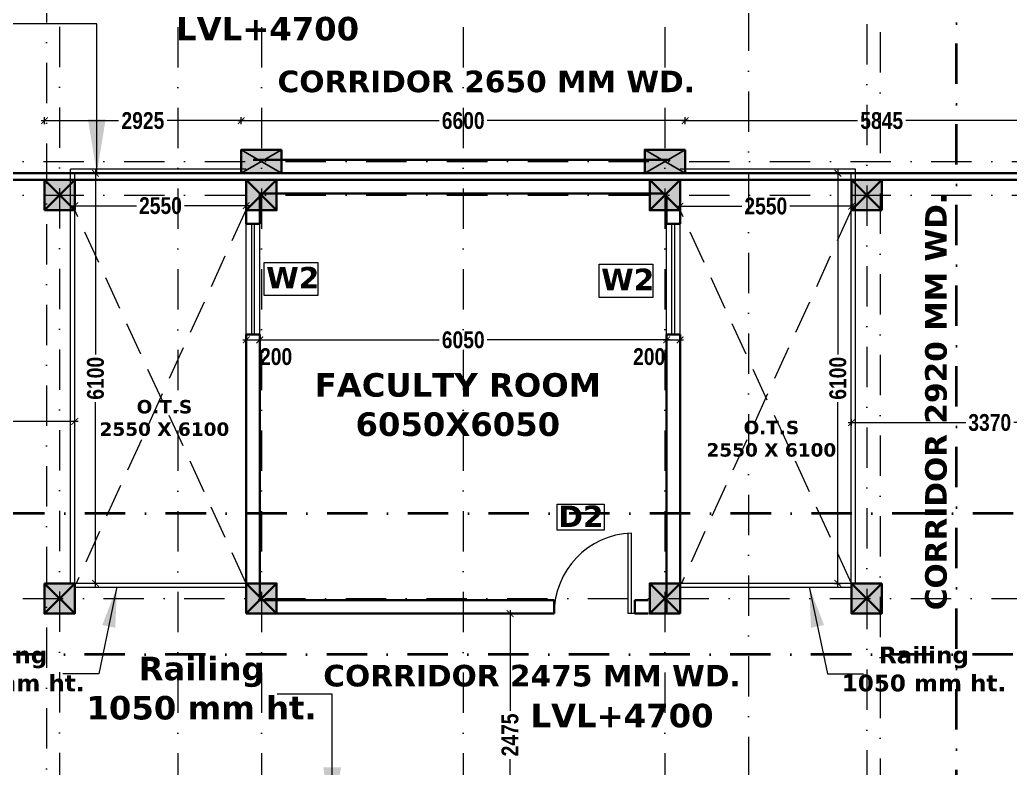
# Model space of a CAD drawing. Header units: millimetres. Extents: x -3092155 to 4513934, y -12317808 to 1850003.
# Drawn here: x -423017 to -408291, y -5693725 to -5682594 of the extents above; entities that cross this region are included whole.
import ezdxf

# ---------------------------------------------------------------- set-up
doc = ezdxf.new("R2010")
doc.units = ezdxf.units.MM
doc.header["$LTSCALE"] = 2
doc.header["$MEASUREMENT"] = 0
doc.header["$PDMODE"] = 34
doc.header["$PDSIZE"] = 500
for name, pattern in [('DASHDOT', [1, 0.5, -0.25, 0, -0.25]), ('DASHED2', [0.375, 0.25, -0.125]), ('HIDDEN', [0.375, 0.25, -0.125])]:
    doc.linetypes.add(name, pattern=pattern)
doc.layers.add('AEROW', color=7, linetype='Continuous', lineweight=15, true_color=0x0d0d0d)
for name, color, linetype, lineweight in [('coloumn', 10, 'Continuous', 35), ('cornice', 12, 'Continuous', 25), ('D DIM', 250, 'Continuous', 9), ('D2', 10, 'Continuous', 5), ('DOOR', 27, 'Continuous', 5), ('expen. jt.', 130, 'Continuous', 35), ('glass', 5, 'Continuous', 15), ('GRID', 251, 'DASHDOT', 5), ('PARGOLA', 115, 'DASHED2', 5), ('PROJ', 251, 'HIDDEN', 5), ('RAILING', 47, 'Continuous', 13), ('SILL', 74, 'Continuous', 9), ('TEXT', 7, 'Continuous', 13), ('W2', 162, 'Continuous', 5), ('WAll', 250, 'Continuous', 35)]:
    doc.layers.add(name, color=color, linetype=linetype, lineweight=lineweight)
doc.styles.add('INNER DIM', font='ARIALNB.TTF', dxfattribs={"height": 250})
doc.styles.add('style2', font='verdana.ttf')
doc.dimstyles.new('external final', dxfattribs={"dimscale": 0, "dimtxt": 250, "dimasz": 100, "dimexe": 50, "dimexo": 50, "dimgap": 50, "dimtad": 0, "dimdec": 0, "dimzin": 0, "dimdsep": 46, "dimtxsty": 'INNER DIM', "dimblk": 'ARCHTICK', "dimcen": 100, "dimdle": 50, "dimclrd": 256, "dimclre": 256, "dimclrt": 256, "dimadec": 0, "dimazin": 0, "dimtfac": 1, "dimtdec": 0, "dimtix": 1, "dimtmove": 1, "dimatfit": 3, "dimfxl": 50, "dimfxlon": 1, "dimtolj": 1, "dimtzin": 0, "dimlwd": -1, "dimlwe": -1, "dimarcsym": 1})
doc.dimstyles.new('INNER DIM', dxfattribs={"dimscale": 0, "dimtxt": 250, "dimasz": 100, "dimexe": 50, "dimexo": 50, "dimgap": 50, "dimtad": 0, "dimdec": 0, "dimzin": 0, "dimdsep": 46, "dimtxsty": 'INNER DIM', "dimblk": 'ARCHTICK', "dimcen": 100, "dimdle": 50, "dimclrd": 256, "dimclre": 256, "dimclrt": 256, "dimadec": 0, "dimazin": 0, "dimtfac": 1, "dimtdec": 0, "dimtix": 1, "dimtmove": 2, "dimatfit": 3, "dimfxl": 50, "dimfxlon": 1, "dimtolj": 1, "dimtzin": 0, "dimlwd": -1, "dimlwe": -1, "dimarcsym": 1})

# ---------------------------------------------------------------- blocks, each defined once
blk = doc.blocks.new('_ArchTick')
at = {"color": 0, "linetype": 'ByBlock', "const_width": 0.15}
blk.add_lwpolyline([(-0.5, -0.5), (0.5, 0.5)], dxfattribs=at)
blk = doc.blocks.new('A$C378B1DF0')
at = {"layer": 'DOOR', "ltscale": 0.1}
for p, q in [((1100, 0), (1100, 1196)), ((1150, 0), (1150, 1199)), ((1200, 0), (1100, 0))]:
    blk.add_line(p, q, dxfattribs=at)
blk.add_arc((1200, 0), 1200, 92.388, 180, dxfattribs=at)
blk = doc.blocks.new('*D208')
at = {"layer": 'D DIM', "ltscale": 100, "transparency": 16777216}
for p, q in [((-422699, -5684094), (-421547, -5684094)), ((-422649, -5684144), (-422649, -5684044)), ((-419674, -5684094), (-420826, -5684094)), ((-419724, -5684144), (-419724, -5684044))]:
    blk.add_line(p, q, dxfattribs=at)
at = {"layer": 'Defpoints', "color": 0, "lineweight": 50, "ltscale": 100, "transparency": 16777216}
for p in [(-419724, -5684094), (-419724, -5684526), (-422649, -5684976)]:
    blk.add_point(p, dxfattribs=at)
at = {"layer": 'D DIM', "ltscale": 100, "transparency": 16777216, "xscale": 100, "yscale": 100, "zscale": 100, "rotation": 180}
blk.add_blockref('_ArchTick', (-422649, -5684094), dxfattribs=at)
at = {"layer": 'D DIM', "ltscale": 100, "transparency": 16777216, "xscale": 100, "yscale": 100, "zscale": 100}
blk.add_blockref('_ArchTick', (-419724, -5684094), dxfattribs=at)
at = {"layer": 'D DIM', "ltscale": 100, "transparency": 16777216, "insert": (-421187, -5684094), "char_height": 250, "attachment_point": 5, "style": 'INNER DIM'}
blk.add_mtext('\\A1;2925', dxfattribs=at)
blk = doc.blocks.new('*D209')
at = {"layer": 'D DIM', "ltscale": 100, "transparency": 16777216}
for p, q in [((-419774, -5684094), (-416780, -5684094)), ((-419724, -5684144), (-419724, -5684044)), ((-413074, -5684094), (-416069, -5684094)), ((-413124, -5684144), (-413124, -5684044))]:
    blk.add_line(p, q, dxfattribs=at)
at = {"layer": 'Defpoints', "color": 0, "lineweight": 50, "ltscale": 100, "transparency": 16777216}
for p in [(-413124, -5684094), (-419724, -5684526), (-413124, -5684526)]:
    blk.add_point(p, dxfattribs=at)
at = {"layer": 'D DIM', "ltscale": 100, "transparency": 16777216, "xscale": 100, "yscale": 100, "zscale": 100, "rotation": 180}
blk.add_blockref('_ArchTick', (-419724, -5684094), dxfattribs=at)
at = {"layer": 'D DIM', "ltscale": 100, "transparency": 16777216, "xscale": 100, "yscale": 100, "zscale": 100}
blk.add_blockref('_ArchTick', (-413124, -5684094), dxfattribs=at)
at = {"layer": 'D DIM', "ltscale": 100, "transparency": 16777216, "insert": (-416424, -5684094), "char_height": 250, "attachment_point": 5, "style": 'INNER DIM'}
blk.add_mtext('\\A1;6600', dxfattribs=at)
blk = doc.blocks.new('*D681')
at = {"layer": 'D DIM', "ltscale": 100, "transparency": 16777216}
for p, q in [((-413174, -5684094), (-410560, -5684094)), ((-413124, -5684144), (-413124, -5684044)), ((-407229, -5684094), (-409844, -5684094)), ((-407279, -5684144), (-407279, -5684044))]:
    blk.add_line(p, q, dxfattribs=at)
at = {"layer": 'Defpoints', "color": 0, "lineweight": 50, "ltscale": 100, "transparency": 16777216}
for p in [(-407279, -5684094), (-413124, -5684526), (-407279, -5684676)]:
    blk.add_point(p, dxfattribs=at)
at = {"layer": 'D DIM', "ltscale": 100, "transparency": 16777216, "xscale": 100, "yscale": 100, "zscale": 100, "rotation": 180}
blk.add_blockref('_ArchTick', (-413124, -5684094), dxfattribs=at)
at = {"layer": 'D DIM', "ltscale": 100, "transparency": 16777216, "xscale": 100, "yscale": 100, "zscale": 100}
blk.add_blockref('_ArchTick', (-407279, -5684094), dxfattribs=at)
at = {"layer": 'D DIM', "ltscale": 100, "transparency": 16777216, "insert": (-410202, -5684094), "char_height": 250, "attachment_point": 5, "style": 'INNER DIM'}
blk.add_mtext('\\A1;5845', dxfattribs=at)
blk = doc.blocks.new('*D215')
at = {"layer": 'D DIM', "ltscale": 100, "transparency": 16777216}
for p, q in [((-419699, -5687355), (-419399, -5687355)), ((-419649, -5687305), (-419649, -5687405)), ((-419449, -5687305), (-419449, -5687405))]:
    blk.add_line(p, q, dxfattribs=at)
at = {"layer": 'Defpoints', "color": 0, "lineweight": 50, "ltscale": 100, "transparency": 16777216}
for p in [(-419649, -5687158), (-419449, -5687158), (-419449, -5687355)]:
    blk.add_point(p, dxfattribs=at)
at = {"layer": 'D DIM', "ltscale": 100, "transparency": 16777216, "xscale": 100, "yscale": 100, "zscale": 100, "rotation": 180}
blk.add_blockref('_ArchTick', (-419649, -5687355), dxfattribs=at)
at = {"layer": 'D DIM', "ltscale": 100, "transparency": 16777216, "xscale": 100, "yscale": 100, "zscale": 100}
blk.add_blockref('_ArchTick', (-419449, -5687355), dxfattribs=at)
at = {"layer": 'D DIM', "ltscale": 100, "transparency": 16777216, "insert": (-419206, -5687605), "char_height": 250, "attachment_point": 5, "style": 'INNER DIM'}
blk.add_mtext('\\A1;200', dxfattribs=at)
blk = doc.blocks.new('*D216')
at = {"layer": 'D DIM', "ltscale": 100, "transparency": 16777216}
for p, q in [((-419499, -5687355), (-416780, -5687355)), ((-419449, -5687305), (-419449, -5687405)), ((-413349, -5687355), (-416069, -5687355)), ((-413399, -5687305), (-413399, -5687405))]:
    blk.add_line(p, q, dxfattribs=at)
at = {"layer": 'Defpoints', "color": 0, "lineweight": 50, "ltscale": 100, "transparency": 16777216}
for p in [(-419449, -5687158), (-413399, -5687158), (-413399, -5687355)]:
    blk.add_point(p, dxfattribs=at)
at = {"layer": 'D DIM', "ltscale": 100, "transparency": 16777216, "xscale": 100, "yscale": 100, "zscale": 100, "rotation": 180}
blk.add_blockref('_ArchTick', (-419449, -5687355), dxfattribs=at)
at = {"layer": 'D DIM', "ltscale": 100, "transparency": 16777216, "xscale": 100, "yscale": 100, "zscale": 100}
blk.add_blockref('_ArchTick', (-413399, -5687355), dxfattribs=at)
at = {"layer": 'D DIM', "ltscale": 100, "transparency": 16777216, "insert": (-416424, -5687355), "char_height": 250, "attachment_point": 5, "style": 'INNER DIM'}
blk.add_mtext('\\A1;6050', dxfattribs=at)
blk = doc.blocks.new('*D217')
at = {"layer": 'D DIM', "ltscale": 100, "transparency": 16777216}
for p, q in [((-413449, -5687355), (-413149, -5687355)), ((-413399, -5687305), (-413399, -5687405)), ((-413199, -5687305), (-413199, -5687405))]:
    blk.add_line(p, q, dxfattribs=at)
at = {"layer": 'Defpoints', "color": 0, "lineweight": 50, "ltscale": 100, "transparency": 16777216}
for p in [(-413399, -5687158), (-413199, -5687158), (-413199, -5687355)]:
    blk.add_point(p, dxfattribs=at)
at = {"layer": 'D DIM', "ltscale": 100, "transparency": 16777216, "xscale": 100, "yscale": 100, "zscale": 100, "rotation": 180}
blk.add_blockref('_ArchTick', (-413399, -5687355), dxfattribs=at)
at = {"layer": 'D DIM', "ltscale": 100, "transparency": 16777216, "xscale": 100, "yscale": 100, "zscale": 100}
blk.add_blockref('_ArchTick', (-413199, -5687355), dxfattribs=at)
at = {"layer": 'D DIM', "ltscale": 100, "transparency": 16777216, "insert": (-413659, -5687605), "char_height": 250, "attachment_point": 5, "style": 'INNER DIM'}
blk.add_mtext('\\A1;200', dxfattribs=at)
blk = doc.blocks.new('*D730')
at = {"layer": 'D DIM', "ltscale": 100, "transparency": 16777216}
for p, q in [((-438689, 361), (-438689, 461)), ((999, 361), (999, 461)), ((1049, 411), (-438739, 411))]:
    blk.add_line(p, q, dxfattribs=at)
at = {"layer": 'Defpoints', "color": 0, "lineweight": 50, "ltscale": 100, "transparency": 16777216}
for p in [(-438689, 411), (999, 0), (-438689, -5723126)]:
    blk.add_point(p, dxfattribs=at)
at = {"layer": 'D DIM', "ltscale": 100, "transparency": 16777216, "xscale": 100, "yscale": 100, "zscale": 100, "rotation": 180}
blk.add_blockref('_ArchTick', (-438689, 411), dxfattribs=at)
at = {"layer": 'D DIM', "ltscale": 100, "transparency": 16777216, "xscale": 100, "yscale": 100, "zscale": 100}
blk.add_blockref('_ArchTick', (999, 411), dxfattribs=at)
at = {"layer": 'D DIM', "ltscale": 100, "transparency": 16777216, "insert": (1326, 835), "char_height": 250, "attachment_point": 5, "style": 'INNER DIM'}
blk.add_mtext('\\A1;439688', dxfattribs=at)
blk = doc.blocks.new('*D404')
at = {"layer": 'D DIM', "ltscale": 100, "transparency": 16777216}
for p, q in [((-415728, -5691376), (-415728, -5692870)), ((-415778, -5691426), (-415678, -5691426)), ((-415728, -5693951), (-415728, -5693591)), ((-415778, -5693901), (-415678, -5693901))]:
    blk.add_line(p, q, dxfattribs=at)
at = {"layer": 'Defpoints', "color": 0, "lineweight": 50, "ltscale": 100, "transparency": 16777216}
for p in [(-416424, -5691426), (-415728, -5691426), (-416424, -5693901)]:
    blk.add_point(p, dxfattribs=at)
at = {"layer": 'D DIM', "ltscale": 100, "transparency": 16777216, "xscale": 100, "yscale": 100, "zscale": 100}
for p, rotation in [((-415728, -5691426), 90), ((-415728, -5693901), 270)]:
    blk.add_blockref('_ArchTick', p, dxfattribs=dict(at, rotation=rotation))
at = {"layer": 'D DIM', "ltscale": 100, "transparency": 16777216, "insert": (-415728, -5693231), "char_height": 250, "attachment_point": 5, "rotation": 90, "style": 'INNER DIM'}
blk.add_mtext('\\A1;2475', dxfattribs=at)
blk = doc.blocks.new('F.F')
at = {"layer": 'coloumn', "ltscale": 100}
for points in [[(-191745, -5837856), (-191745, -5838206), (-192345, -5838206), (-192345, -5837856)], [(-185745, -5837856), (-185745, -5838206), (-186345, -5838206), (-186345, -5837856)], [(-195270, -5838756), (-194820, -5838756), (-194820, -5838306), (-195270, -5838306)], [(-192270, -5838756), (-191820, -5838756), (-191820, -5838306), (-192270, -5838306)], [(-185820, -5838756), (-186270, -5838756), (-186270, -5838306), (-185820, -5838306)], [(-182820, -5838756), (-183270, -5838756), (-183270, -5838306), (-182820, -5838306)], [(-195270, -5844306), (-194820, -5844306), (-194820, -5844756), (-195270, -5844756)], [(-192270, -5844756), (-191820, -5844756), (-191820, -5844306), (-192270, -5844306)], [(-185820, -5844756), (-186270, -5844756), (-186270, -5844306), (-185820, -5844306)], [(-182820, -5844306), (-183270, -5844306), (-183270, -5844756), (-182820, -5844756)]]:
    blk.add_hatch(color=256, dxfattribs=at).paths.add_polyline_path(points)
at = {"layer": 'coloumn', "lineweight": 25, "ltscale": 100}
for p, q in [((-192345, -5838206), (-191745, -5837856)), ((-192345, -5837856), (-191745, -5838206)), ((-186345, -5838206), (-185745, -5837856)), ((-186345, -5837856), (-185745, -5838206))]:
    blk.add_line(p, q, dxfattribs=at)
at = {"layer": 'coloumn', "ltscale": 100}
for p, q in [((-195270, -5838306), (-194820, -5838756)), ((-194820, -5838306), (-195270, -5838756)), ((-192270, -5838306), (-191820, -5838756)), ((-191820, -5838306), (-192270, -5838756)), ((-185820, -5838306), (-186270, -5838756)), ((-186270, -5838306), (-185820, -5838756)), ((-182820, -5838306), (-183270, -5838756)), ((-183270, -5838306), (-182820, -5838756)), ((-195270, -5844756), (-194820, -5844306)), ((-194820, -5844756), (-195270, -5844306)), ((-192270, -5844306), (-191820, -5844756)), ((-191820, -5844306), (-192270, -5844756)), ((-185820, -5844306), (-186270, -5844756)), ((-186270, -5844306), (-185820, -5844756)), ((-182820, -5844756), (-183270, -5844306)), ((-183270, -5844756), (-182820, -5844306))]:
    blk.add_line(p, q, dxfattribs=at)
for points in [[(-191745, -5837856), (-191745, -5838206), (-192345, -5838206), (-192345, -5837856)], [(-185745, -5837856), (-185745, -5838206), (-186345, -5838206), (-186345, -5837856)], [(-195270, -5838756), (-194820, -5838756), (-194820, -5838306), (-195270, -5838306)], [(-192270, -5838756), (-191820, -5838756), (-191820, -5838306), (-192270, -5838306)], [(-185820, -5838756), (-186270, -5838756), (-186270, -5838306), (-185820, -5838306)], [(-182820, -5838756), (-183270, -5838756), (-183270, -5838306), (-182820, -5838306)], [(-195270, -5844306), (-194820, -5844306), (-194820, -5844756), (-195270, -5844756)], [(-192270, -5844756), (-191820, -5844756), (-191820, -5844306), (-192270, -5844306)], [(-185820, -5844756), (-186270, -5844756), (-186270, -5844306), (-185820, -5844306)], [(-182820, -5844306), (-183270, -5844306), (-183270, -5844756), (-182820, -5844756)]]:
    blk.add_lwpolyline(points, close=True, dxfattribs=at)
blk = doc.blocks.new('*D1044')
at = {"layer": 'D DIM', "ltscale": 100, "transparency": 16777216}
for p, q in [((-410699, -5688585), (-408952, -5688585)), ((-410649, -5688635), (-410649, -5688535)), ((-407229, -5688585), (-408239, -5688585)), ((-407279, -5688635), (-407279, -5688535))]:
    blk.add_line(p, q, dxfattribs=at)
at = {"layer": 'Defpoints', "color": 0, "lineweight": 50, "ltscale": 100, "transparency": 16777216}
for p in [(-407279, -5688585), (-410649, -5689722), (-407279, -5689722)]:
    blk.add_point(p, dxfattribs=at)
at = {"layer": 'D DIM', "ltscale": 100, "transparency": 16777216, "xscale": 100, "yscale": 100, "zscale": 100, "rotation": 180}
blk.add_blockref('_ArchTick', (-410649, -5688585), dxfattribs=at)
at = {"layer": 'D DIM', "ltscale": 100, "transparency": 16777216, "xscale": 100, "yscale": 100, "zscale": 100}
blk.add_blockref('_ArchTick', (-407279, -5688585), dxfattribs=at)
at = {"layer": 'D DIM', "ltscale": 100, "transparency": 16777216, "insert": (-408596, -5688585), "char_height": 250, "attachment_point": 5, "style": 'INNER DIM'}
blk.add_mtext('\\A1;3370', dxfattribs=at)
blk = doc.blocks.new('*D1045')
at = {"layer": 'D DIM', "ltscale": 100, "transparency": 16777216}
for p, q in [((-425619, -5688568), (-424240, -5688568)), ((-425569, -5688618), (-425569, -5688518)), ((-422150, -5688568), (-423528, -5688568)), ((-422200, -5688618), (-422200, -5688518))]:
    blk.add_line(p, q, dxfattribs=at)
at = {"layer": 'Defpoints', "color": 0, "lineweight": 50, "ltscale": 100, "transparency": 16777216}
for p in [(-422200, -5688568), (-425569, -5689632), (-422200, -5689632)]:
    blk.add_point(p, dxfattribs=at)
at = {"layer": 'D DIM', "ltscale": 100, "transparency": 16777216, "xscale": 100, "yscale": 100, "zscale": 100, "rotation": 180}
blk.add_blockref('_ArchTick', (-425569, -5688568), dxfattribs=at)
at = {"layer": 'D DIM', "ltscale": 100, "transparency": 16777216, "xscale": 100, "yscale": 100, "zscale": 100}
blk.add_blockref('_ArchTick', (-422200, -5688568), dxfattribs=at)
at = {"layer": 'D DIM', "ltscale": 100, "transparency": 16777216, "insert": (-423884, -5688568), "char_height": 250, "attachment_point": 5, "style": 'INNER DIM'}
blk.add_mtext('\\A1;3370', dxfattribs=at)
blk = doc.blocks.new('*D1056')
at = {"layer": 'D DIM', "ltscale": 100, "transparency": 16777216}
for p, q in [((-421841, -5684876), (-421941, -5684876)), ((-421891, -5684826), (-421891, -5687571)), ((-421891, -5691026), (-421891, -5688282)), ((-421841, -5690976), (-421941, -5690976))]:
    blk.add_line(p, q, dxfattribs=at)
at = {"layer": 'Defpoints', "color": 0, "lineweight": 50, "ltscale": 100, "transparency": 16777216}
for p in [(-421327, -5684876), (-421891, -5690976), (-421327, -5690976)]:
    blk.add_point(p, dxfattribs=at)
at = {"layer": 'D DIM', "ltscale": 100, "transparency": 16777216, "xscale": 100, "yscale": 100, "zscale": 100}
for p, rotation in [((-421891, -5684876), 90), ((-421891, -5690976), 270)]:
    blk.add_blockref('_ArchTick', p, dxfattribs=dict(at, rotation=rotation))
at = {"layer": 'D DIM', "ltscale": 100, "transparency": 16777216, "insert": (-421891, -5687926), "char_height": 250, "attachment_point": 5, "rotation": 90, "style": 'INNER DIM'}
blk.add_mtext('\\A1;6100', dxfattribs=at)
blk = doc.blocks.new('*D1057')
at = {"layer": 'D DIM', "ltscale": 100, "transparency": 16777216}
for p, q in [((-422200, -5685409), (-422200, -5685309)), ((-419650, -5685409), (-419650, -5685309)), ((-422250, -5685359), (-421283, -5685359)), ((-419600, -5685359), (-420567, -5685359))]:
    blk.add_line(p, q, dxfattribs=at)
at = {"layer": 'Defpoints', "color": 0, "lineweight": 50, "ltscale": 100, "transparency": 16777216}
for p in [(-419650, -5685359), (-422200, -5685735), (-419650, -5685735)]:
    blk.add_point(p, dxfattribs=at)
at = {"layer": 'D DIM', "ltscale": 100, "transparency": 16777216, "xscale": 100, "yscale": 100, "zscale": 100, "rotation": 180}
blk.add_blockref('_ArchTick', (-422200, -5685359), dxfattribs=at)
at = {"layer": 'D DIM', "ltscale": 100, "transparency": 16777216, "xscale": 100, "yscale": 100, "zscale": 100}
blk.add_blockref('_ArchTick', (-419650, -5685359), dxfattribs=at)
at = {"layer": 'D DIM', "ltscale": 100, "transparency": 16777216, "insert": (-420925, -5685359), "char_height": 250, "attachment_point": 5, "style": 'INNER DIM'}
blk.add_mtext('\\A1;2550', dxfattribs=at)
blk = doc.blocks.new('*D1058')
at = {"layer": 'D DIM', "ltscale": 100, "transparency": 16777216}
for p, q in [((-413200, -5685415), (-413200, -5685315)), ((-410649, -5685415), (-410649, -5685315)), ((-413250, -5685365), (-412282, -5685365)), ((-410599, -5685365), (-411567, -5685365))]:
    blk.add_line(p, q, dxfattribs=at)
at = {"layer": 'Defpoints', "color": 0, "lineweight": 50, "ltscale": 100, "transparency": 16777216}
for p in [(-410649, -5685365), (-413200, -5685780), (-410649, -5685780)]:
    blk.add_point(p, dxfattribs=at)
at = {"layer": 'D DIM', "ltscale": 100, "transparency": 16777216, "xscale": 100, "yscale": 100, "zscale": 100, "rotation": 180}
blk.add_blockref('_ArchTick', (-413200, -5685365), dxfattribs=at)
at = {"layer": 'D DIM', "ltscale": 100, "transparency": 16777216, "xscale": 100, "yscale": 100, "zscale": 100}
blk.add_blockref('_ArchTick', (-410649, -5685365), dxfattribs=at)
at = {"layer": 'D DIM', "ltscale": 100, "transparency": 16777216, "insert": (-411925, -5685365), "char_height": 250, "attachment_point": 5, "style": 'INNER DIM'}
blk.add_mtext('\\A1;2550', dxfattribs=at)
blk = doc.blocks.new('*D1059')
at = {"layer": 'D DIM', "ltscale": 100, "transparency": 16777216}
for p, q in [((-410903, -5684876), (-410803, -5684876)), ((-410853, -5684826), (-410853, -5687571)), ((-410853, -5691026), (-410853, -5688282)), ((-410903, -5690976), (-410803, -5690976))]:
    blk.add_line(p, q, dxfattribs=at)
at = {"layer": 'Defpoints', "color": 0, "lineweight": 50, "ltscale": 100, "transparency": 16777216}
for p in [(-411453, -5684876), (-411453, -5690976), (-410853, -5690976)]:
    blk.add_point(p, dxfattribs=at)
at = {"layer": 'D DIM', "ltscale": 100, "transparency": 16777216, "xscale": 100, "yscale": 100, "zscale": 100}
for p, rotation in [((-410853, -5684876), 90), ((-410853, -5690976), 270)]:
    blk.add_blockref('_ArchTick', p, dxfattribs=dict(at, rotation=rotation))
at = {"layer": 'D DIM', "ltscale": 100, "transparency": 16777216, "insert": (-410853, -5687926), "char_height": 250, "attachment_point": 5, "rotation": 90, "style": 'INNER DIM'}
blk.add_mtext('\\A1;6100', dxfattribs=at)
blk = doc.blocks.new('uyujnjh')
at = {"layer": 'PROJ', "linetype": 'DASHDOT', "lineweight": 40, "ltscale": 600}
blk.add_line((-186042, -5846539), (-249741, -5846539), dxfattribs=at)

msp = doc.modelspace()

# ---------------------------------------------------------------- linework, layer by layer
at = {"layer": 'D2', "ltscale": 0.1}
msp.add_lwpolyline([(-415025.6, -5689796.5), (-414329.9, -5689796.5), (-414329.9, -5690184.6), (-415025.6, -5690184.6)], close=True, dxfattribs=at)
at = {"layer": 'expen. jt.', "ltscale": 100}
for p, q in [((-438913.8, -5684876.2), (-393983.8, -5684876.2)), ((-438889.7, -5684876.2), (-393716.8, -5684876.2)), ((-393983.8, -5684976.2), (-438913.8, -5684976.2)), ((-393959.7, -5684976.2), (-438889.7, -5684976.2))]:
    msp.add_line(p, q, dxfattribs=at)
at = {"layer": 'glass', "ltscale": 100}
for p, q in [((-419569.3, -5687276.2), (-419569.3, -5685626.2)), ((-419529.3, -5687276.2), (-419529.3, -5685626.2)), ((-413319.7, -5687276.2), (-413319.7, -5685626.2)), ((-413279.7, -5687276.2), (-413279.7, -5685626.2))]:
    msp.add_line(p, q, dxfattribs=at)
at = {"layer": 'GRID', "color": 5, "ltscale": 600}
for p, q in [((-412182.1, -5656055.6), (-412182.1, -5743736.9)), ((-422424.7, -5657494.5), (-422424.7, -5742293.2)), ((-420667.4, -5657500.3), (-420667.4, -5742292.2)), ((-419424.7, -5657499.4), (-419424.7, -5742293.2)), ((-416424.7, -5657499.4), (-416424.7, -5742293.2)), ((-413424.7, -5657499.4), (-413424.7, -5742293.2)), ((-410424.7, -5657454.4), (-410424.7, -5742293.1)), ((-410224.3, -5658776.1), (-410224.3, -5740971.3)), ((-422620.1, -5660430.1), (-422620.1, -5739362.4))]:
    msp.add_line(p, q, dxfattribs=at)
at = {"layer": 'GRID', "color": 6, "ltscale": 600}
for p, q in [((-461068.9, -5684701.2), (-366441.5, -5684701.2)), ((-461068.9, -5685201.2), (-366441.5, -5685201.2)), ((-460174.6, -5691201.2), (-367335.1, -5691201.2))]:
    msp.add_line(p, q, dxfattribs=at)
at = {"layer": 'PARGOLA', "ltscale": 1000}
for p, q in [((-419649.7, -5690976.6), (-422200.1, -5685426.2)), ((-419655.3, -5685426.2), (-422180.3, -5690976.2)), ((-410649.7, -5690976.6), (-413200.1, -5685426.2)), ((-410655.3, -5685426.2), (-413180.3, -5690976.2))]:
    msp.add_line(p, q, dxfattribs=at)
at = {"layer": 'PROJ', "linetype": 'DASHDOT', "lineweight": 40, "ltscale": 600}
for p, q in [((-409087.7, -5741151.9), (-409087.7, -5661024.1)), ((-384245.2, -5689939.3), (-447944.2, -5689939.3))]:
    msp.add_line(p, q, dxfattribs=at)
at = {"layer": 'RAILING', "ltscale": 1000}
for p, q in [((-419649.7, -5684814.2), (-422262.1, -5684814.2)), ((-422262.1, -5690976.2), (-422262.1, -5684814.2)), ((-422200.1, -5690976.2), (-422200.1, -5684876.2)), ((-419649.7, -5684876.2), (-422200.1, -5684876.2)), ((-410593.7, -5684814.2), (-413200.1, -5684814.2)), ((-410655.7, -5684876.2), (-413200.1, -5684876.2)), ((-410655.7, -5690975.3), (-410655.7, -5684876.2)), ((-410593.7, -5690975.3), (-410593.7, -5684814.2)), ((-419649.7, -5690976.2), (-422200.1, -5690976.2)), ((-419649.7, -5691038.2), (-422200.1, -5691038.2)), ((-410649.7, -5690976.2), (-413200.1, -5690976.2)), ((-410649.7, -5691038.2), (-413200.1, -5691038.2))]:
    msp.add_line(p, q, dxfattribs=at)
at = {"layer": 'RAILING', "ltscale": 100}
msp.add_line((-419548.8, -5684976.2), (-422649.3, -5684976.2), dxfattribs=at)
at = {"layer": 'SILL', "ltscale": 100}
for p, q in [((-419649.3, -5687276.2), (-419649.3, -5685626.2)), ((-419449.3, -5687276.2), (-419449.3, -5685626.2)), ((-413399.7, -5687276.2), (-413399.7, -5685626.2)), ((-413199.7, -5687276.2), (-413199.7, -5685626.2))]:
    msp.add_line(p, q, dxfattribs=at)
at = {"layer": 'W2', "ltscale": 0.1}
for points in [[(-419384.8, -5686202.4), (-418583.1, -5686202.4), (-418583.1, -5686696.5), (-419384.8, -5686696.5)], [(-414404.3, -5686227.8), (-413602.6, -5686227.8), (-413602.6, -5686721.8), (-414404.3, -5686721.8)]]:
    msp.add_lwpolyline(points, close=True, dxfattribs=at)
at = {"layer": 'WAll', "ltscale": 100}
for p, q in [((-419548.8, -5684676.2), (-413348.8, -5684676.2)), ((-419548.8, -5684876.2), (-413348.8, -5684876.2)), ((-419649.3, -5684976.2), (-410199.3, -5684976.2)), ((-419649.3, -5685626.2), (-419649.3, -5684976.2)), ((-413199.7, -5685626.2), (-413199.7, -5684976.2)), ((-419449.3, -5685176.2), (-413423.8, -5685176.2)), ((-419449.3, -5685626.2), (-419449.3, -5685176.2)), ((-413399.7, -5685626.2), (-413399.7, -5685176.2)), ((-419649.3, -5685626.2), (-419449.3, -5685626.2)), ((-413199.7, -5685626.2), (-413399.7, -5685626.2)), ((-419649.7, -5691426.2), (-419649.7, -5687276.2)), ((-419649.3, -5687276.2), (-419449.3, -5687276.2)), ((-419449.3, -5691226.2), (-419449.3, -5687276.2)), ((-413399.7, -5691426.2), (-413399.7, -5687276.2)), ((-413199.7, -5687276.2), (-413399.7, -5687276.2)), ((-413199.7, -5691426.2), (-413199.7, -5687276.2)), ((-415073.8, -5691226.2), (-419473.8, -5691226.2)), ((-415073.8, -5691426.2), (-415073.8, -5691226.2)), ((-413873.8, -5691426.2), (-413873.8, -5691226.2)), ((-413673.8, -5691226.2), (-413873.8, -5691226.2)), ((-415073.8, -5691426.2), (-419649.3, -5691425.8)), ((-419348.8, -5691426.2), (-419548.8, -5691426.2)), ((-413673.8, -5691426.2), (-413873.8, -5691426.2)), ((-413548.8, -5691426.2), (-413348.8, -5691426.2))]:
    msp.add_line(p, q, dxfattribs=at)

# ---------------------------------------------------------------- block references
at = {"layer": 'coloumn'}
msp.add_blockref('F.F', (-227379.8, 153330), dxfattribs=at)
at = {"layer": 'cornice', "color": 3, "lineweight": 50}
msp.add_blockref('uyujnjh', (-198208.9, 154507), dxfattribs=at)
at = {"layer": 'DOOR', "ltscale": 100}
msp.add_blockref('A$C378B1DF0', (-415073.8, -5691426.2), dxfattribs=at)

# ---------------------------------------------------------------- texts
at = {"layer": 'D2', "ltscale": 0.1, "insert": (-414674, -5689978.8), "char_height": 320, "attachment_point": 5, "style": 'style2'}
msp.add_mtext('\\pxt11;{\\fVerdana|b1|i0|c0|p34;D2}', dxfattribs=at)
at = {"layer": 'TEXT', "ltscale": 0.1, "attachment_point": 5, "style": 'style2'}
for s, insert, char_height in [('\\pxt11;{\\fVerdana|b1|i0|c0|p34;LVL+4700}', (-419332.5, -5682728.6), 350), ('{\\fVerdana|b1|i0|c0|p34;\\H1.2857x;CORRIDOR 2650 MM WD.\\H0.77778x;  }', (-416081.5, -5683513.3), 250), ('{\\fVerdana|b1|i0|c0|p34;FACULTY ROOM\\P6050X6050}', (-416504.4, -5688319.3), 350), ('{\\fVerdana|b1|i0|c0|p34;O.T.S\\P2550 X 6100 }', (-420866.4, -5688517.2), 200), ('{\\fVerdana|b1|i0|c0|p34;O.T.S\\P2550 X 6100 }', (-411842.3, -5688826.2), 200), ('{\\fVerdana|b1|i0|c0|p34;Railing \\P1050 mm ht. }', (-423277, -5692251.8), 250), ('{\\fVerdana|b1|i0|c0|p34;Railing \\P1050 mm ht. }', (-409573.2, -5692251.8), 250), ('{\\fVerdana|b1|i0|c0|p34;Railing \\P1050 mm ht.\\P }', (-420313.7, -5692828.6), 350), ('{\\fVerdana|b1|i0|c0|p34;\\H1.2857x;CORRIDOR 2475 MM WD.\\H0.77778x;  }', (-415401.3, -5692351.7), 250), ('\\pxt11;{\\fVerdana|b1|i0|c0|p34;LVL+4700}', (-414062.5, -5692945.6), 350)]:
    msp.add_mtext(s, dxfattribs=dict(at, insert=insert, char_height=char_height))
at = {"layer": 'TEXT', "ltscale": 0.1, "insert": (-409392.4, -5688272.8), "char_height": 250, "attachment_point": 5, "rotation": 90, "style": 'style2'}
msp.add_mtext('{\\fVerdana|b1|i0|c0|p34;\\H1.2857x;CORRIDOR 2920 MM WD.\\H0.77778x;  }', dxfattribs=at)
at = {"layer": 'W2', "ltscale": 0.1, "char_height": 320, "attachment_point": 5, "style": 'style2'}
for insert in [(-418958.2, -5686429.9), (-413977.8, -5686455.2)]:
    msp.add_mtext('\\pxt11;{\\fVerdana|b1|i0|c0|p34;W2}', dxfattribs=dict(at, insert=insert))

# ---------------------------------------------------------------- dimensions: what is measured, and where the dimension line sits
at = {"layer": 'D DIM', "ltscale": 100}
for base, p1, p2, picture, middle in [((-438689.1, 410.6), (998.8, 0), (-438689.1, -5723126.2), '*D730', (1326.5, 835.2)), ((-419448.9, -5687355.4), (-419648.9, -5687157.6), (-419448.9, -5687157.6), '*D215', (-419206.3, -5687605.2)), ((-413199.3, -5687355.4), (-413399.3, -5687157.6), (-413199.3, -5687157.6), '*D217', (-413659.3, -5687605.2)), ((-407278.9, -5688585.2), (-410649.3, -5689722.5), (-407278.9, -5689722.1), '*D1044', (-408595.6, -5688585.2))]:
    dim = msp.add_linear_dim(base=base, p1=p1, p2=p2, dimstyle='INNER DIM', override={"dimscale": 1}, dxfattribs=at)
    dim.commit()
    dim.dimension.update_dxf_attribs({"geometry": picture, "text_midpoint": middle, "dimtype": 160})
for base, p1, p2, dimstyle, picture, middle in [((-419723.9, -5684093.8), (-422649.3, -5684976.2), (-419723.9, -5684526.2), 'INNER DIM', '*D208', (-421186.6, -5684093.8)), ((-413124.3, -5684093.8), (-419723.9, -5684526.2), (-413124.3, -5684526.2), 'INNER DIM', '*D209', (-416424.1, -5684093.8)), ((-407279.3, -5684093.8), (-413124.3, -5684526.2), (-407279.3, -5684676.2), 'INNER DIM', '*D681', (-410201.8, -5684093.8)), ((-419649.7, -5685358.7), (-422199.7, -5685734.6), (-419649.7, -5685734.6), 'external final', '*D1057', (-420924.7, -5685358.7)), ((-410649.3, -5685364.7), (-413199.7, -5685780.1), (-410649.3, -5685780.1), 'external final', '*D1058', (-411924.5, -5685364.7)), ((-413399.3, -5687355.4), (-419448.9, -5687157.6), (-413399.3, -5687157.6), 'INNER DIM', '*D216', (-416424.1, -5687355.4))]:
    dim = msp.add_linear_dim(base=base, p1=p1, p2=p2, dimstyle=dimstyle, override={"dimscale": 1}, dxfattribs=at)
    dim.commit()
    dim.dimension.update_dxf_attribs({"geometry": picture, "text_midpoint": middle})
for base, p1, p2, picture, middle in [((-421891.1, -5690976.2), (-421327.4, -5684876.2), (-421327.4, -5690976.2), '*D1056', (-421891.1, -5687926.2)), ((-410853.2, -5690976.2), (-411453.1, -5684876.2), (-411453.1, -5690976.2), '*D1059', (-410853.2, -5687926.2))]:
    dim = msp.add_linear_dim(base=base, p1=p1, p2=p2, angle=90, dimstyle='external final', override={"dimscale": 1}, dxfattribs=at)
    dim.commit()
    dim.dimension.update_dxf_attribs({"geometry": picture, "text_midpoint": middle})
dim = msp.add_linear_dim(base=(-422199.7, -5688568.5), p1=(-425568.9, -5689632), p2=(-422199.7, -5689632), text='3370', dimstyle='external final', override={"dimscale": 1}, dxfattribs=at)
dim.commit()
dim.dimension.update_dxf_attribs({"geometry": '*D1045', "text_midpoint": (-423884.3, -5688568.5)})
dim = msp.add_linear_dim(base=(-415727.6, -5691426.1), p1=(-416424.3, -5693901.2), p2=(-416424.3, -5691426.1), angle=90, dimstyle='INNER DIM', override={"dimscale": 1}, dxfattribs=at)
dim.commit()
dim.dimension.update_dxf_attribs({"geometry": '*D404', "text_midpoint": (-415727.6, -5693230.6), "dimtype": 160})

# ---------------------------------------------------------------- leaders
at = {"layer": 'AEROW', "lineweight": 35, "ltscale": 100}
for points, override in [([(-421871.9, -5684876.2), (-421871.9, -5682652.5), (-425089.1, -5682652.5)], {"dimscale": 1, "dimasz": 800}), ([(-421571.7, -5691028.8), (-421841.2, -5692322.7), (-422377.1, -5692322.7)], {"dimscale": 1, "dimasz": 600}), ([(-411278.5, -5691028.8), (-411009.1, -5692322.7), (-410473.2, -5692322.7)], {"dimscale": 1, "dimasz": 600}), ([(-418372.8, -5694513.2), (-418372.8, -5692626.6), (-419187.8, -5692626.6)], {"dimscale": 1, "dimasz": 800})]:
    msp.add_leader(points, dimstyle='INNER DIM', override=override, dxfattribs=at)

doc.saveas('drawing.dxf')
